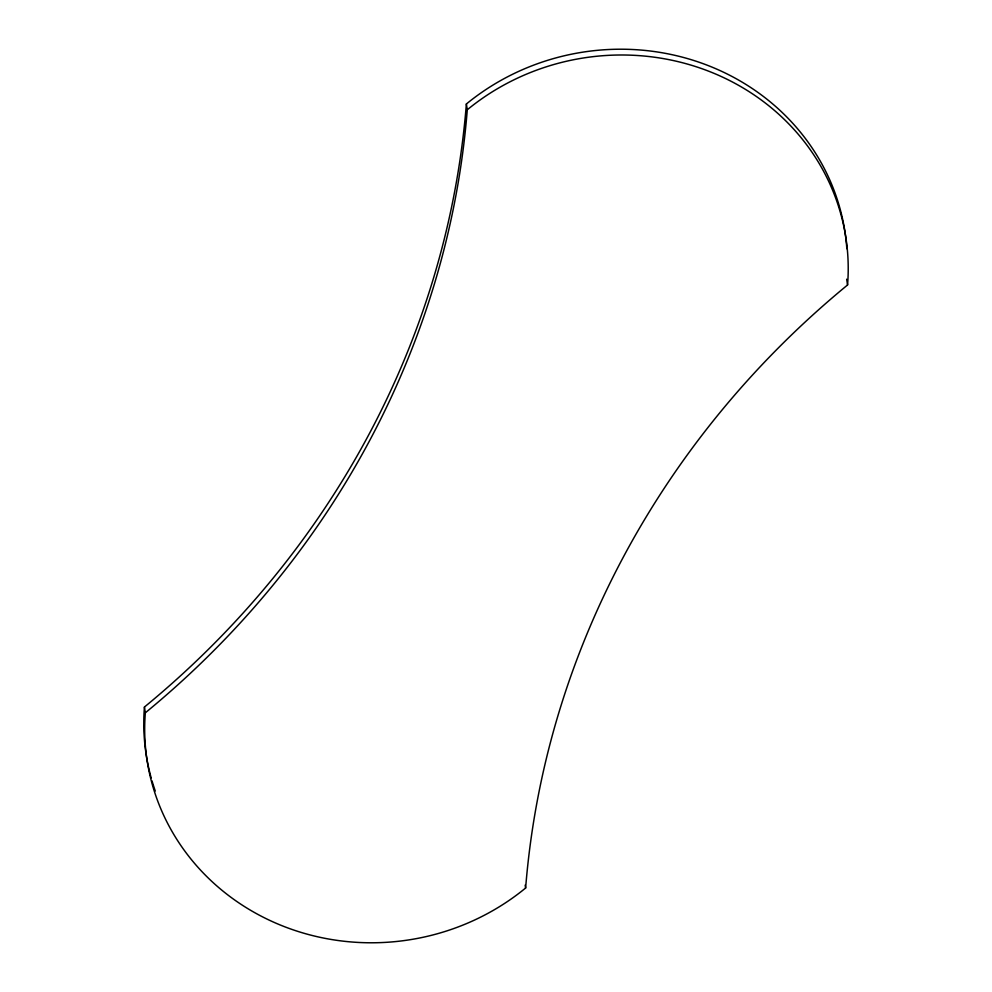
<?xml version="1.0" encoding="UTF-8"?>
<svg xmlns="http://www.w3.org/2000/svg" width="992" height="992" viewBox="0 0 992 992"><rect width="100%" height="100%" fill="white"/><g stroke="black" fill="none" stroke-linecap="round" stroke-linejoin="round"><path stroke-width="1.49" d="M846.672 279.198L847.565 284.977A925.462 869.649 -8.9 0 0 525.624 888.014A231.359 217.409 -8.9 0 1 271.089 921.01A231.359 217.409 -8.9 0 1 145.328 712.802L144.435 707.023A925.462 869.649 -8.9 0 0 466.376 103.986A231.359 217.409 -8.9 0 1 706.242 64.827A231.359 217.409 -8.9 0 1 846.833 248.719M466.376 103.986L467.282 109.765A925.462 869.649 -8.9 0 1 145.328 712.802M525.165 885.124L525.624 888.014M155.273 791.008A231.359 217.409 -8.9 0 1 152.024 780.878M151.181 777.939A231.359 217.409 -8.9 0 1 144.435 707.023M467.282 109.765A231.359 217.409 -8.9 0 1 721.816 76.768A231.359 217.409 -8.9 0 1 847.565 284.977"/></g></svg>
